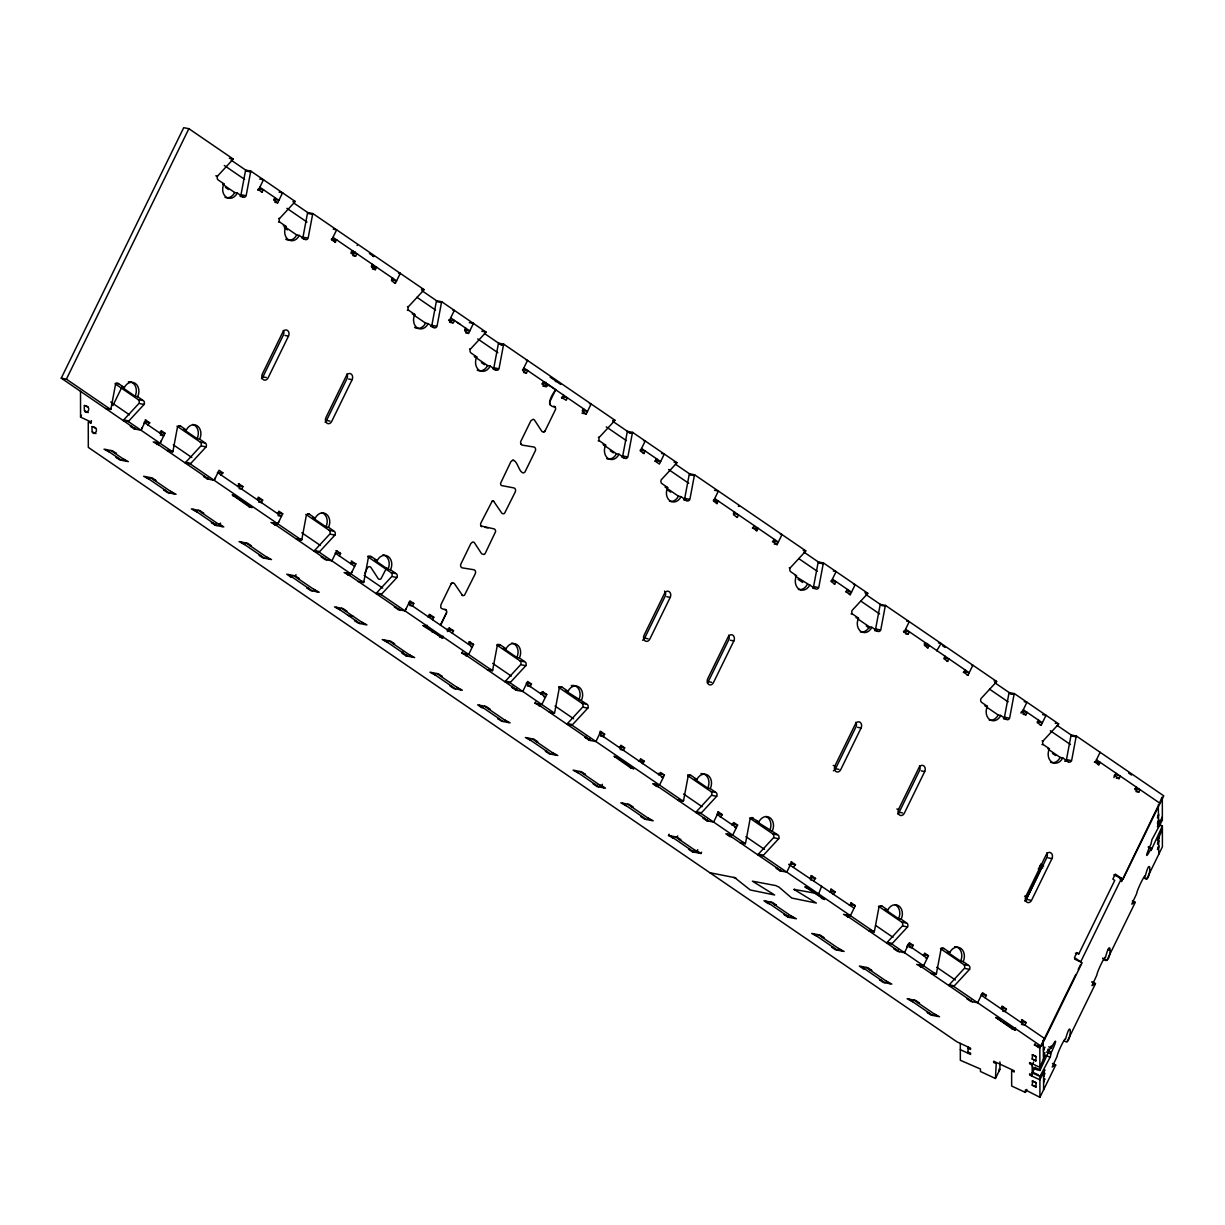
<?xml version="1.0" encoding="UTF-8"?>
<svg xmlns="http://www.w3.org/2000/svg" width="1225" height="1225" viewBox="0 0 1225 1225"><rect width="100%" height="100%" fill="white"/><g stroke="black" fill="none" stroke-linecap="round" stroke-linejoin="round"><path stroke-width="1.5" d="M1064.188 1040.469C1071.232 1048.952 1072.702 1012.463 1065.658 1038.831A9.953 0.949 -65 0 0 1061.371 1045.415A9.953 0.949 -65 0 0 1057.098 1056.363L1052.198 1067.006L1055.705 1065.061L1039.933 1097.309L1025.386 1089.913L1025.386 1092.424L1011.666 1086.024L1011.636 1070.818L1014.193 1072.013L1014.193 1070.757L993.659 1061.202L993.659 1062.458L996.231 1063.652L995.435 1078.49L980.459 1071.507L980.459 1069.012L960.339 1060.283L960.308 1043.394M1103.005 958.654C1111.504 969.021 1112.392 930.786 1105.455 957.475A9.953 0.949 -65 0 0 1101.152 964.044A9.953 0.949 -65 0 0 1096.88 975.008L1091.98 985.65L1095.487 983.706L1067.067 1041.817M1144.717 878.187C1150.78 884.327 1151.944 850.778 1145.237 876.105A9.953 0.949 -65 0 0 1140.934 882.689A9.953 0.949 -65 0 0 1136.662 893.638L1131.777 904.127L1135.269 902.335L1106.849 960.446M543.594 431.92L544.727 431.629L555.476 409.579A2.848 2.236 -79 0 0 555.216 407.113C544.757 406.118 551.786 395.231 555.66 389.718L547.697 384.283L542.981 382.705M446.558 612.684L440.525 625.163L446.558 612.684A2.848 2.236 -79 0 0 446.252 610.142L441.75 608.58A2.848 2.236 -79 0 1 440.724 607.232L440.939 604.691L451.397 583.299L452.592 582.962M450.846 584.447A2.848 2.236 -79 0 1 454.475 583.728L462.545 595.472A2.848 2.236 -79 0 0 464.581 595.059L475.223 573.836A2.848 2.236 -79 0 0 473.952 569.747L462.223 567.864A2.848 2.236 -79 0 1 460.722 564.388L470.844 543.532L472.605 542.047A2.848 2.251 -79 0 1 474.473 542.813L481.701 553.884L484.089 554.481A2.848 2.236 -79 0 0 485.33 553.164L495.589 531.65A2.848 2.236 -79 0 0 493.951 528.848L480.981 525.954A2.848 2.236 -79 0 1 480.95 522.876L492.098 501.316A2.848 2.251 -79 0 1 493.629 501.239L501.714 512.984A2.833 2.236 -79 0 0 504.577 513.244L515.235 492.006A2.848 2.236 -79 0 0 513.949 487.933L501.331 485.513A2.848 2.236 -79 0 1 500.612 483.217L510.856 461.718C515.847 455.838 518.665 470.614 521.712 472.069A2.848 2.236 -79 0 0 525.02 471.885L535.478 450.494A2.848 2.236 -79 0 0 533.962 447.018L522.248 445.134L520.747 443.588A2.848 2.236 -79 0 1 520.962 441.046L530.854 420.803L533.135 419.287A2.848 2.236 -79 0 1 534.483 420.083L541.71 431.154A2.848 2.236 -79 0 0 545.339 430.434M105.534 408.461L110.694 409.472A2.848 2.251 -79 0 0 110.97 408.706L115.441 384.864A2.848 2.236 -79 0 1 118.58 383.67L124.307 387.59A9.953 7.855 -79 0 1 135.271 383.394A9.953 7.855 -79 0 1 137.659 396.732L143.386 400.652A2.848 2.236 -79 0 1 144.075 404.464L128.839 420.941A2.848 2.251 -79 0 0 128.411 421.599L123.266 420.588A2.848 2.251 -79 0 1 123.694 419.93L138.915 403.454A2.848 2.236 -79 0 0 138.241 399.641L114.982 383.731M167.81 450.126A2.848 2.251 -79 0 1 167.549 450.892L172.694 451.903A2.848 2.251 -79 0 0 172.97 451.137L177.441 427.295A2.848 2.236 -79 0 1 180.58 426.101L186.307 430.021A9.953 7.855 -79 0 1 197.271 425.825A9.953 7.855 -79 0 1 199.66 439.163L205.387 443.083A2.848 2.236 -79 0 1 206.076 446.895L190.84 463.372A2.848 2.236 -79 0 0 190.411 464.03L185.266 463.019A2.848 2.236 -79 0 1 185.695 462.361L200.931 445.885A2.848 2.236 -79 0 0 200.242 442.072L176.982 426.162M240.391 195.556A2.848 2.236 -79 0 0 240.988 194.729L245.459 170.887A2.848 2.236 -79 0 1 245.735 170.122L250.88 171.133L295.164 201.436A2.848 2.236 -79 0 1 294.735 202.094L279.499 218.571A2.848 2.236 -79 0 0 280.188 222.383L285.915 226.303A9.953 7.855 -79 0 0 288.304 239.641A9.953 7.855 -79 0 0 299.283 235.445L305.01 239.365A2.848 2.236 -79 0 0 308.133 238.155L312.62 214.329A2.848 2.236 -79 0 1 312.88 213.563L307.735 212.553A2.848 2.236 -79 0 0 307.46 213.318L302.988 237.16A2.848 2.236 -79 0 1 302.008 238.324M250.88 171.133A2.848 2.236 -79 0 0 250.62 171.898L246.133 195.74A2.848 2.236 -79 0 1 242.994 196.934L240.146 196.368M296.404 539.092L301.564 540.087A2.848 2.251 -79 0 0 301.84 539.322L306.311 515.48A2.848 2.236 -79 0 1 309.45 514.286L315.177 518.206A9.953 7.855 -79 0 1 326.141 514.01A9.953 7.855 -79 0 1 328.53 527.347L334.257 531.267A2.848 2.236 -79 0 1 334.946 535.08L319.71 551.556A2.848 2.236 -79 0 0 319.281 552.215L314.136 551.204A2.848 2.236 -79 0 1 314.565 550.546L329.785 534.069A2.848 2.236 -79 0 0 329.112 530.257L305.852 514.347M358.42 581.523L363.565 582.518A2.848 2.236 -79 0 0 363.84 581.753L368.312 557.911A2.848 2.236 -79 0 1 371.451 556.717L377.178 560.637A9.953 7.855 -79 0 1 388.141 556.441A9.953 7.855 -79 0 1 390.53 569.778L396.257 573.698A2.848 2.236 -79 0 1 396.946 577.511L381.71 593.987A2.848 2.236 -79 0 0 381.281 594.646L376.136 593.635A2.848 2.236 -79 0 1 376.565 592.977L391.801 576.5A2.848 2.236 -79 0 0 391.112 572.688L367.852 556.778M430.863 326.508A2.848 2.236 -79 0 0 431.858 325.345L436.33 301.518A2.848 2.251 -79 0 1 436.605 300.738L441.75 301.748L486.034 332.052A2.848 2.236 -79 0 1 485.605 332.71L470.369 349.186A2.848 2.236 -79 0 0 471.058 352.999L476.785 356.919A9.953 7.855 -79 0 0 479.174 370.256A9.953 7.855 -79 0 0 490.153 366.061L495.88 369.981A2.848 2.236 -79 0 0 499.004 368.786L503.49 344.945A2.848 2.251 -79 0 1 503.751 344.179L498.606 343.168A2.848 2.251 -79 0 0 498.33 343.949L493.859 367.776A2.848 2.236 -79 0 1 492.879 368.939M441.75 301.748A2.848 2.251 -79 0 0 441.49 302.514L437.003 326.355A2.848 2.236 -79 0 1 433.864 327.55L432.149 327.213M487.274 669.707L492.435 670.703A2.848 2.236 -79 0 0 492.695 669.937L497.182 646.096A2.848 2.236 -79 0 1 500.321 644.901L506.048 648.821A9.953 7.855 -79 0 1 517.011 644.626A9.953 7.855 -79 0 1 519.4 657.963L525.127 661.883A2.848 2.236 -79 0 1 525.816 665.696L510.58 682.172A2.848 2.251 -79 0 0 510.151 682.83L505.006 681.835A2.848 2.251 -79 0 1 505.435 681.161L520.656 664.685A2.848 2.236 -79 0 0 519.982 660.872L496.722 644.962M621.733 457.124A2.848 2.236 -79 0 0 622.729 455.96L627.2 432.134A2.848 2.251 -79 0 1 627.476 431.353L632.621 432.364L676.904 462.667A2.848 2.251 -79 0 1 676.476 463.326L661.24 479.802A2.848 2.236 -79 0 0 661.929 483.615L667.656 487.535A9.953 7.855 -79 0 0 670.044 500.872A9.953 7.855 -79 0 0 681.023 496.676L686.735 500.596A2.848 2.236 -79 0 0 689.874 499.402L694.361 475.56A2.848 2.236 -79 0 1 694.621 474.795L689.476 473.784A2.848 2.236 -79 0 0 689.2 474.565L684.729 498.391A2.848 2.236 -79 0 1 684.132 499.218M632.621 432.364A2.848 2.251 -79 0 0 632.36 433.129L627.874 456.971A2.848 2.236 -79 0 1 624.735 458.165L623.02 457.828M678.42 799.542A2.848 2.236 -79 0 1 678.145 800.323L683.305 801.318A2.848 2.236 -79 0 0 683.565 800.553L688.052 776.711A2.848 2.236 -79 0 1 691.191 775.517L696.918 779.437A9.953 7.855 -79 0 1 707.882 775.241A9.953 7.855 -79 0 1 710.27 788.578L715.997 792.498A2.848 2.236 -79 0 1 716.686 796.311L701.45 812.787A2.848 2.236 -79 0 0 701.022 813.446L695.861 812.451A2.848 2.236 -79 0 1 696.305 811.777L711.526 795.301A2.848 2.236 -79 0 0 710.852 791.503L687.577 775.578M812.604 587.74A2.848 2.236 -79 0 0 813.584 586.576L818.07 562.75A2.848 2.236 -79 0 1 818.346 561.969L823.491 562.979L867.775 593.283A2.848 2.236 -79 0 1 867.346 593.941L852.11 610.418A2.848 2.236 -79 0 0 852.799 614.23L858.526 618.15A9.953 7.855 -79 0 0 860.915 631.487A9.953 7.855 -79 0 0 871.878 627.292L877.605 631.212A2.848 2.236 -79 0 0 880.744 630.018L885.231 606.176A2.848 2.236 -79 0 1 885.491 605.41L880.346 604.4A2.848 2.236 -79 0 0 880.071 605.181L875.599 629.007A2.848 2.236 -79 0 1 874.619 630.171M823.491 562.979A2.848 2.236 -79 0 0 823.215 563.745L818.744 587.587A2.848 2.236 -79 0 1 815.605 588.781L795.438 576.24M931.015 973.37L936.176 974.365A2.848 2.251 -79 0 0 936.436 973.599L940.923 949.773A2.848 2.236 -79 0 1 944.062 948.563L949.788 952.483A9.953 7.855 -79 0 1 960.752 948.288A9.953 7.855 -79 0 1 963.141 961.625L968.868 965.545A2.848 2.236 -79 0 1 969.557 969.358L954.321 985.834A2.848 2.236 -79 0 0 953.892 986.493L948.747 985.497A2.848 2.236 -79 0 1 949.176 984.839L964.397 968.347A2.848 2.236 -79 0 0 963.723 964.55L940.463 948.625M1003.474 718.355A2.848 2.236 -79 0 0 1004.454 717.192L1008.941 693.365A2.848 2.236 -79 0 1 1009.216 692.6L1014.361 693.595L1058.645 723.898A2.848 2.236 -79 0 1 1058.216 724.557L1042.98 741.033A2.848 2.236 -79 0 0 1043.669 744.846L1049.396 748.766A9.953 7.855 -79 0 0 1051.785 762.103A9.953 7.855 -79 0 0 1062.749 757.907L1068.476 761.827A2.848 2.236 -79 0 0 1071.615 760.633L1076.101 736.792A2.848 2.236 -79 0 1 1076.362 736.026L1071.217 735.031A2.848 2.236 -79 0 0 1070.941 735.796L1066.47 759.622A2.848 2.236 -79 0 1 1065.03 761.016M1014.361 693.595A2.848 2.236 -79 0 0 1014.086 694.361L1009.614 718.202A2.848 2.236 -79 0 1 1006.475 719.397L1003.612 718.845M1032.537 1066.301C1030.975 1068.139 1040.193 1071.462 1040.239 1069.884L1051.295 1046.012L1051.326 1047.972L1048.753 1046.778M1148.376 847.44L1150.933 848.634L1151.025 850.563L1162.372 825.972L1159.478 824.624M84.387 405.49C94.8 406.7 82.932 420.389 84.387 405.49L88.231 407.282M88.215 412.565L84.433 410.804M92.12 426.591C102.548 427.816 90.665 441.475 92.12 426.591L95.963 428.382M1039.933 1097.309L1039.902 1076.438L1050.33 1056.884L1051.326 1052.352A9.953 0.949 -65 0 0 1055.613 1041.388A9.953 0.949 -65 0 0 1051.326 1047.972M549.627 402.198L555.66 389.718M1039.887 1070.635L1039.841 1047.896L1075.749 974.518M132.04 426.606L130.325 426.269L134.137 428.873L141.013 430.22L142.238 427.709M141.013 430.22L145.913 420.206L149.726 422.809L147.643 425.152M161.317 440.77L160.092 443.282L159.066 443.083M159.954 433.16L161.179 430.649L164.992 433.267L160.092 443.282L153.232 441.949L158.76 444.889M215.401 477.781L214.176 480.292L212.89 480.032M351.682 252.656L351.162 251.906L354.255 253.162L354.99 251.661M276.467 525.433L270.924 522.493L277.799 523.825L279.024 521.329M277.662 513.704L278.887 511.192L282.699 513.811L277.799 523.825M352.188 571.386L350.962 573.897L349.937 573.698M349.63 575.505L344.103 572.565L350.962 573.897L355.863 563.883L351.192 561.096M396.073 607.294L394.358 606.957L398.171 609.575L405.046 610.907L406.271 608.396M427.066 625.225L426.331 626.725L423.115 625.607L426.331 626.725L442.868 638.24L423.758 626.235M545.86 382.277L545.125 383.777L548.019 385.752M442.975 636.112L442.24 637.612L439.653 637.107M452.301 633.218L453.526 630.707L448.855 627.935M1015.571 1027.959L1014.836 1029.475L1012.263 1028.969L995.741 1017.378L1015.464 1030.179L1012.263 1028.969M1035.982 1060.835L1035.982 1056.486L1032.491 1054.694L1032.216 1059.074L1035.982 1060.835L1032.17 1058.967M1036.028 1087.019L1036.028 1082.67L1032.537 1080.879L1032.262 1085.258L1036.028 1087.019L1032.216 1085.151M135.852 429.209L61.25 378.158L183.719 127.691L188.88 128.686L233.163 159.005A2.848 2.251 -79 0 1 232.735 159.663L217.499 176.14A2.848 2.236 -79 0 0 218.188 179.952L223.915 183.873A9.953 7.855 -79 0 0 226.303 197.21A9.953 7.855 -79 0 0 237.267 193.014L242.994 196.934M61.25 378.158L66.395 379.168L188.88 128.686M968.026 1048.232L970.583 1049.427L970.583 1048.171L956.985 1041.847L88.307 447.385L88.261 421.951L90.834 423.146L90.834 421.905L80.559 417.112L81.478 415.244M90.834 421.905L91.446 420.65M90.834 423.146L91.446 421.89M112.884 405.582L121.979 386.993M134.137 428.873L134.75 427.632M143.968 423.054L144.581 421.813L149.726 422.809M257.863 190.12L258.475 188.864L263.62 189.875L261.538 192.218M257.725 189.599L258.582 189.768L263.482 179.753L259.7 179.018M275.074 197.715L273.849 200.211L277.677 202.829L282.577 192.815L279.132 192.141M157.045 444.553L157.657 443.297M205.203 476.678L203.488 476.341L207.316 478.944L207.913 477.704M261.446 378.617A4.272 3.369 -79 0 0 262.916 376.887L283.327 335.129A4.272 3.369 -79 0 0 283.235 330.398M217.438 472.498L222.889 472.881L220.806 475.223M331.332 239.564L336.798 239.947L334.716 242.274M288.488 336.14L268.076 377.882A4.272 3.369 -79 0 1 263.375 379.689A4.272 3.369 -79 0 1 262.349 373.962L282.761 332.22A4.272 3.369 -79 0 1 287.462 330.428A4.272 3.369 -79 0 1 288.488 336.14L285.042 335.466M213.104 522.983L211.389 522.646L215.202 525.249L215.814 524.009M237.895 486.493L239.12 483.982L242.933 486.601L241.708 489.097L239.135 488.607M350.932 253.391L353.014 251.048L352.157 250.88M218.249 523.978L219.964 524.315L220.577 523.06M352.754 255.612L355.602 256.163L356.827 253.667L354.255 253.162M257.618 499.984L258.842 497.488L262.655 500.091L261.43 502.602L258.567 502.036M372.477 269.102L375.34 269.668L376.55 267.157L371.405 266.147L374.115 267.999M274.752 525.096L275.365 523.856M325.069 422.15A4.272 3.369 -79 0 0 326.539 420.42L346.951 378.678A4.272 3.369 -79 0 0 346.859 373.947M394.511 283.205L395.369 283.373L400.269 273.359L398.554 273.022M352.111 379.673L331.699 421.431A4.272 3.369 -79 0 1 326.998 423.222A4.272 3.369 -79 0 1 325.972 417.511L346.384 375.753A4.272 3.369 -79 0 1 351.085 373.962A4.272 3.369 -79 0 1 352.111 379.673L348.666 379.015M297.461 578.185L299.176 578.522L295.363 575.903L286.772 574.234L290.601 576.853L291.213 575.597M295.363 575.903L295.975 574.663M322.91 557.222L321.195 556.885L325.008 559.503L325.62 558.248M335.145 553.057L340.596 553.424L339.371 555.936M449.039 320.108L454.49 320.491L453.265 323.002L448.595 320.215M340.596 553.424L336.783 550.821L331.883 560.836L325.008 559.503M449.452 320.383L454.353 310.369L452.638 310.032M350.825 563.776L352.05 561.264M347.915 575.168L348.528 573.913M465.684 332.894L468.547 333.445L473.432 323.431L469.313 322.619M364.805 573.223L367.27 568.155A2.848 2.236 -79 0 1 370.899 567.435L378.127 578.522A2.848 2.236 -79 0 0 381.006 578.782L386.717 567.68M398.171 609.575L398.783 608.32M405.046 610.907L409.946 600.893L413.759 603.496L412.534 606.007L409.671 605.441M523.58 372.507L526.444 373.074L527.669 370.562L522.508 369.552M409.119 654.594L414.647 657.549L406.072 655.88L402.244 653.262L402.857 652.006M406.072 655.88L406.685 654.625M432.578 619.712L433.803 617.216L429.99 614.598L427.908 616.941M541.802 384.007L543.885 381.664M547.697 384.283L546.472 386.778L542.66 384.175M447.462 631.579L448.381 629.711L453.526 630.707M561.663 398.018L562.275 396.778L567.42 397.773L566.195 400.284L561.525 397.497M449.713 628.103L448.488 630.599L447.202 630.354M562.382 397.666L563.607 395.154M467.337 656.049L461.794 653.109L462.407 651.853M468.532 644.319L469.757 641.808L473.57 644.427L468.67 654.441L461.794 653.109M465.623 655.712L466.235 654.472M581.952 413.162L586.239 413.989L591.139 403.974L589.424 403.638M488.331 708.8L490.046 709.137L486.233 706.534L477.643 704.85L481.456 707.468L482.068 706.212M527.378 686L530.241 686.551L531.466 684.04L527.653 681.437L522.753 691.451L515.878 690.119L512.065 687.501L512.678 686.245M515.878 690.119L516.491 688.863M643.278 453.449L645.361 451.106L640.216 450.111M540.501 706.121L534.973 703.181L535.585 701.925M534.973 703.181L541.833 704.513L546.733 694.498L542.92 691.88L540.837 694.223M654.732 461.289L656.814 458.946L655.957 458.778M538.786 705.784L539.398 704.543M600.541 736.072L603.404 736.623L604.629 734.112L600.817 731.509L595.917 741.523L589.041 740.191L585.228 737.572L585.841 736.317M589.041 740.191L589.654 738.935M642.513 640.2A4.272 3.369 -79 0 0 644.656 638.118L665.068 596.376A4.272 3.369 -79 0 0 664.532 591.078M670.228 597.371L649.801 639.113A4.272 3.369 -79 0 1 645.116 640.92A4.272 3.369 -79 0 1 644.09 635.208L664.501 593.451A4.272 3.369 -79 0 1 669.202 591.66A4.272 3.369 -79 0 1 670.228 597.371L666.783 596.713M716.441 503.521L718.539 501.178L713.379 500.183L716.089 502.02M594.845 784.214L593.114 783.878L596.942 786.496L597.555 785.24M619.636 747.725L620.861 745.213L624.673 747.832L623.448 750.343L620.248 749.455M734.755 512.28L733.53 514.791L737.343 517.394L738.568 514.898L733.285 513.168M599.99 785.21L601.705 785.547L602.317 784.306M638.945 760.955L644.396 761.322L642.313 763.665M752.839 528.021L758.29 528.388L756.208 530.731M639.358 761.215L640.583 758.719L644.396 761.322M752.395 528.113L754.478 525.785M772.439 541.833L774.522 539.49M658.529 774.767L660.627 772.439L664.44 775.042L659.54 785.057L652.665 783.724L656.493 786.343L657.105 785.087M707.407 682.907A4.272 3.369 -79 0 0 708.28 681.651L728.691 639.909A4.272 3.369 -79 0 0 728.584 635.178M774.246 544.053L777.109 544.604L782.009 534.59L780.294 534.253M733.852 640.92L713.425 682.662A4.272 3.369 -79 0 1 708.739 684.453A4.272 3.369 -79 0 1 707.713 678.742L728.125 637A4.272 3.369 -79 0 1 732.826 635.193A4.272 3.369 -79 0 1 733.852 640.92L730.406 640.246M674.056 838.421L668.513 835.465L669.126 834.225M672.326 838.084L672.938 836.828M668.513 835.465L677.103 837.15L677.716 835.894M704.651 818.453L702.936 818.116L706.748 820.735L707.361 819.479M690.272 849.522L688.557 849.185L692.37 851.804L692.982 850.548M695.417 850.533L697.147 850.854L697.76 849.614M720.254 816.998L722.337 814.671L718.524 812.053L713.624 822.067L706.748 820.735M692.37 851.804L700.96 853.473L701.573 852.217M834.148 584.065L836.231 581.722L831.086 580.727M845.602 591.905L847.685 589.562M731.708 824.838L733.79 822.496L737.603 825.114L732.703 835.128L725.843 833.796L729.656 836.415L730.268 835.159M849.415 594.508L850.272 594.676L855.173 584.662L853.457 584.325M777.814 868.525L776.099 868.188L779.912 870.807L780.524 869.551M774.629 904.739L776.359 905.061L772.531 902.457L763.956 900.788L767.769 903.392L768.381 902.136M834.945 765.824L855.372 724.067A4.272 3.369 -79 0 1 860.057 722.275A4.272 3.369 -79 0 1 861.083 727.987L840.672 769.744A4.272 3.369 -79 0 1 835.971 771.536A4.272 3.369 -79 0 1 834.945 765.824L833.23 765.487M833.383 770.816A4.272 3.369 -79 0 0 835.527 768.733L855.938 726.992A4.272 3.369 -79 0 0 855.831 722.26M789.436 865.616L790.355 863.732L795.5 864.728L793.417 867.07M903.637 632.039L904.249 630.798L909.394 631.794L908.169 634.305L905.321 633.738M795.5 864.728L791.687 862.124L786.787 872.139L779.912 870.807M903.499 631.518L904.356 631.687L909.256 621.672L906.684 621.167M785.715 914.83L783.985 914.493L787.813 917.112L788.425 915.856M810.506 878.34L811.731 875.844L815.544 878.447L813.461 880.79M924.14 643.783L926.866 645.008L927.601 643.508M927.356 647.857L929.438 645.514L926.866 645.008M829.815 891.57L835.266 891.953L833.184 894.281M830.228 891.846L831.453 889.335L835.266 891.953M947.078 661.347L949.161 659.004L944.016 658.009M849.078 917.295L843.535 914.34L850.41 915.688L855.31 905.658L851.482 903.055L849.4 905.382M963.309 672.448L965.392 670.106L964.534 669.937M898.568 809.357L918.98 767.616A4.272 3.369 -79 0 1 923.681 765.809A4.272 3.369 -79 0 1 924.707 771.536L904.295 813.278A4.272 3.369 -79 0 1 899.594 815.069A4.272 3.369 -79 0 1 898.568 809.357L896.853 809.021M847.363 916.958L847.976 915.703M897.68 814.013A4.272 3.369 -79 0 0 899.15 812.267L919.562 770.525A4.272 3.369 -79 0 0 919.454 765.793M967.122 675.067L967.98 675.235L972.88 665.206L971.593 664.961M870.072 970.047L871.787 970.368L867.974 967.765L859.383 966.096L863.196 968.699L863.809 967.444M895.521 949.069L893.806 948.732L897.619 951.35L898.231 950.095M906.822 946.787L908.047 944.276L913.207 945.287L911.982 947.783L909.118 947.231M1021.037 713.226L1021.956 711.342L1027.101 712.337L1025.876 714.849L1023.013 714.298M1021.206 712.077L1022.063 712.23L1026.963 702.216L1024.207 701.68M923.436 955.623L924.661 953.127L928.473 955.73L923.573 965.744L916.713 964.412L922.241 967.352L923.16 965.484M1038.555 720.178L1037.33 722.689L1041.143 725.292L1046.043 715.278L1042.613 714.604M920.526 967.03L921.139 965.775M968.684 999.141L966.969 998.804L970.782 1001.422L971.394 1000.167M1038.953 867.775L1038.341 869.03L1040.255 870.332L1025.555 900.39M1039.566 866.519L1040.178 865.263M1025.815 896.44L1046.227 854.698A4.272 3.369 -79 0 1 1050.928 852.891A4.272 3.369 -79 0 1 1051.953 858.603L1031.542 900.36A4.272 3.369 -79 0 1 1026.841 902.151A4.272 3.369 -79 0 1 1025.815 896.44L1024.529 896.179M1025.279 900.773L1036.947 876.916M1040.285 870.102L1041.954 866.703M1024.927 901.095A4.272 3.369 -79 0 0 1026.397 899.349L1046.808 857.607A4.272 3.369 -79 0 0 1046.701 852.876M1094.813 762.042L1100.264 762.409L1098.182 764.752M1094.369 762.134L1095.227 762.302L1100.127 752.288M985.145 997.854L986.37 995.358L982.557 992.74L977.657 1002.754L970.782 1001.422M1113.938 777.63L1114.719 774.782M1001.376 1008.956L1002.601 1006.46L1006.414 1009.063L1005.189 1011.574L1002.617 1011.069M1114.413 775.854L1116.496 773.511L1115.638 773.343M1116.22 778.074L1119.083 778.641L1120.308 776.129L1115.271 774.46M1021.099 1022.462L1022.324 1019.95L1026.137 1022.569L1024.912 1025.065L1021.482 1024.406M1136.218 787.017L1134.993 789.513L1138.806 792.131L1140.031 789.62L1134.886 788.624M995.435 1078.49L999.922 1069.471L999.906 1061.845M1075.397 953.203L1078.827 953.877L1114.75 880.408L1112.836 879.106L1115.286 874.099L1122.927 879.32L1163.75 795.821L1076.362 736.026M1039.841 1047.896L1034.405 1044.956L1035.018 1043.7M1038.233 1047.574L1038.846 1046.318M1113.785 874.849L1121.487 878.432L1080.664 961.916L1074.509 959.053M1157.824 806.662L1121.503 881.571L1121.487 878.432M1159.386 803.432L1161.912 797.337M1033.655 1061.968L1032.185 1064.969L1029.612 1063.775L1029.612 1062.534L1039.887 1067.312L1044.772 1056.042L1043.562 1058.538M1034.405 1044.956L1041.281 1046.303L1082.104 962.804L1074.463 957.582L1076.913 952.575L1078.827 953.877M1043.532 1049.611L1044.757 1047.115L1043.547 1050.866M1158.666 814.166L1157.441 817.933L1158.666 815.421M1043.547 1055.031L1044.772 1052.535L1043.547 1056.287M1158.666 819.586L1157.457 823.353L1158.682 820.842M1025.386 1092.424L1026.856 1089.408M1158.682 823.093L1157.457 826.86L1162.357 816.83M1162.372 829.34L1157.487 840.61L1158.712 838.114M1043.577 1073.544L1044.803 1069.793L1039.902 1079.807L1029.628 1075.029L1029.628 1073.789L1032.2 1074.983M1043.577 1075.81L1044.803 1073.299L1043.593 1077.051M1158.712 840.365L1157.487 844.117L1158.712 841.606M1043.593 1081.231L1044.818 1078.72L1043.593 1082.471M1158.712 845.786L1157.502 849.537L1158.727 847.026M1146.646 879.091L1162.402 846.842L1162.372 825.972M1035.232 1067.143L1032.2 1072.855L1039.902 1076.438M433.864 327.55L428.138 323.63A9.953 7.855 -79 0 1 417.174 327.825A9.953 7.855 -79 0 1 414.785 314.488L409.058 310.568A2.848 2.236 -79 0 1 408.369 306.755L423.605 290.279A2.848 2.236 -79 0 0 424.034 289.621L312.88 213.563M624.735 458.165L619.008 454.245A9.953 7.855 -79 0 1 608.044 458.441A9.953 7.855 -79 0 1 605.655 445.104L599.928 441.184A2.848 2.236 -79 0 1 599.239 437.371L614.475 420.895A2.848 2.251 -79 0 0 614.904 420.236L503.751 344.179M683.305 801.318L572.152 725.261L567.007 724.266A2.848 2.251 -79 0 1 567.435 723.592L582.656 707.116A2.848 2.236 -79 0 0 581.982 703.303L558.722 687.393M581.4 700.394A9.953 7.855 -79 0 0 579.012 687.057A9.953 7.855 -79 0 0 568.048 691.252L565.475 690.747L587.127 704.314A2.848 2.236 -79 0 1 587.816 708.127L572.58 724.603A2.848 2.251 -79 0 0 572.152 725.261M809.878 584.861A9.953 7.855 -79 0 1 798.914 589.057A9.953 7.855 -79 0 1 796.526 575.719L790.799 571.799A2.848 2.236 -79 0 1 790.11 567.987L805.346 551.51A2.848 2.236 -79 0 0 805.774 550.852L694.621 474.795M878.447 906.194L901.722 922.119A2.848 2.236 -79 0 1 902.396 925.932L887.16 942.408A2.848 2.236 -79 0 0 886.732 943.066L891.892 944.062A2.848 2.236 -79 0 1 892.321 943.403L907.557 926.927A2.848 2.236 -79 0 0 906.868 923.114L901.141 919.194A9.953 7.855 -79 0 0 898.752 905.857A9.953 7.855 -79 0 0 887.773 910.053L882.061 906.132A2.848 2.236 -79 0 0 878.922 907.342L874.436 931.168A2.848 2.236 -79 0 1 874.175 931.934L763.022 855.877L757.877 854.882A2.848 2.251 -79 0 1 758.306 854.208L773.526 837.732A2.848 2.236 -79 0 0 772.853 833.919L749.593 818.009M772.271 831.009A9.953 7.855 -79 0 0 769.882 817.672A9.953 7.855 -79 0 0 758.918 821.868L756.33 821.362L777.997 834.929A2.848 2.236 -79 0 1 778.687 838.742L763.451 855.218A2.848 2.251 -79 0 0 763.022 855.877M491.608 501.638L492.098 501.316A2.848 2.236 -79 0 1 493.629 501.239M512.601 460.233L513.643 460.324M813.446 892.903L793.907 889.365L816.355 903.055L791.763 898.063L779.008 887.13L775.731 885.568L752.426 881.173L774.644 894.985L750.267 889.978L734.663 877.621L709.842 872.721M794.55 889.228L794.428 889.963M485.161 527.424L488.086 527.898M262.456 179.554L263.482 179.753M281.536 192.616L282.577 192.815M357.072 245.475L357.317 245.26M372.982 256.362L373.839 256.53L369.414 253.498M398.983 273.114L400.269 273.359M472.406 323.232L473.432 323.431M526.229 360.181L527.516 360.441L522.616 370.455L526.444 373.074M229.305 158.255L233.163 159.005M246.317 171.056L250.62 171.898M215.784 175.803L217.499 176.14M222.628 183.612L223.915 183.873M293.449 201.099L295.164 201.436M293.02 201.757L293.877 201.926M273.742 199.323L278.902 200.318L259.807 187.257M222.828 184.378L234.695 192.509L237.267 193.014M240.988 194.729L245.276 195.571M274.813 202.278L277.677 202.829M308.317 213.487L312.62 214.329M278.642 218.402L279.499 218.571M333.215 229.152L336.645 229.825L331.745 239.84L335.573 242.443M278.473 222.047L279.331 222.215M283.342 225.798L285.915 226.303M284.828 226.809L296.695 234.94L299.283 235.445M302.988 237.16L307.276 238.002M303.279 239.028L305.01 239.365M371.879 264.37L372.737 264.539L371.512 267.05L375.34 269.668M391.923 278.09L392.781 278.259L391.556 280.77L395.369 283.373M391.449 279.867L396.594 280.877L332.97 237.328M421.461 289.115L424.034 289.621M421.89 289.942L422.748 290.111M437.187 301.672L441.49 302.514M407.512 306.587L408.369 306.755M407.343 310.231L408.201 310.4M412.212 313.983L414.785 314.488M449.544 322.267L452.408 322.833M481.747 331.209L486.034 332.052M465.087 328.162L465.944 328.331L464.719 330.827L468.547 333.445M464.612 329.938L469.772 330.934L450.678 317.872M413.698 314.993L425.565 323.124L428.138 323.63M431.858 325.345L436.146 326.187M499.188 344.103L503.49 344.945M469.512 349.018L470.369 349.186M476.785 356.919L474.213 356.414L487.565 365.555L490.153 366.061M493.859 367.776L498.146 368.618M555.461 381.45L556.747 381.71L554.098 379.888M494.15 369.644L495.88 369.981M542.752 386.059L545.615 386.61M582.794 408.706L583.651 408.874L582.426 411.386L586.239 413.989M582.319 410.482L587.464 411.493L523.841 367.944M613.618 419.991L614.904 420.236M612.76 420.558L613.618 420.726M628.058 432.303L632.36 433.129M643.508 440.648L645.223 440.985L640.323 450.999L644.136 453.618M598.382 437.202L599.239 437.371M598.213 440.847L599.071 441.015M661.561 453.51L664.302 454.046L659.402 464.061L655.589 461.458M262.916 376.887L266.346 377.545M605.655 445.104L603.083 444.598L616.435 453.74L619.008 454.245M674.041 462.116L676.904 462.667M655.482 460.554L660.627 461.565L641.548 448.503M622.729 455.96L627.016 456.803M690.058 474.733L694.361 475.56M714.527 490.306L718.386 491.057L713.486 501.071L717.314 503.689M326.539 420.42L329.969 421.094M666.369 487.29L667.656 487.535M115.717 383.103L118.58 383.67M122.133 386.319A9.953 7.855 -79 0 0 121.734 387.085L124.307 387.59M665.083 487.029L678.436 496.171L681.023 496.676M684.729 498.391L689.017 499.233M683.887 500.045L686.735 500.596M121.734 387.085L135.087 396.226L137.659 396.732M138.241 399.641L142.529 400.483M736.485 517.226L737.343 517.394M139.788 403.622L144.075 404.464M110.112 408.538L110.97 408.706M773.189 541.098L778.334 542.108L714.711 498.56M178.865 425.764L180.58 426.101M145.055 420.037L145.913 420.206M186.307 430.021L183.735 429.516L197.087 438.657L199.66 439.163M803.202 550.347L805.774 550.852M123.694 419.93L127.982 420.772M159.847 432.257L164.992 433.267M200.242 442.072L204.529 442.914M818.928 562.918L823.215 563.745M160.337 435.089L163.767 435.763L144.688 422.702M201.788 446.053L206.076 446.895M833.337 571.064L836.093 571.6L831.193 581.615L835.006 584.233M789.252 567.818L790.11 567.987M168.667 450.295L172.97 451.137M795.239 575.474L796.526 575.719M864.911 592.732L867.775 593.283M865.631 593.604L866.488 593.773M185.695 462.361L189.982 463.203M848.067 591.507L851.498 592.18L832.418 579.119M813.584 586.576L817.887 587.418M813.033 588.276L814.748 588.612M109.546 452.117L104.018 449.177L112.608 450.846L116.421 453.449L114.706 453.127M880.928 605.349L885.231 606.176M117.661 457.675L115.946 457.338L119.759 459.942L128.349 461.626L122.822 458.671M238.262 483.814L239.12 483.982M207.316 478.944L214.176 480.292L219.076 470.278L222.889 472.881M237.788 485.59L242.933 486.601M257.985 497.319L258.842 497.488M851.084 613.893L851.942 614.062M257.51 499.096L262.655 500.091M149.159 479.22L143.631 476.28L152.206 477.949L156.034 480.552L154.304 480.231M855.953 617.645L858.526 618.15M307.735 513.949L309.45 514.286M315.177 518.206L312.589 517.7L325.957 526.842L328.53 527.347M857.439 618.671L869.306 626.787L871.878 627.292M165.375 490.322L163.66 489.985L167.488 492.603L176.063 494.272L170.535 491.332M875.599 629.007L879.887 629.849M277.554 512.8L282.699 513.811M874.757 630.661L877.605 631.212M938.488 642.941L941.076 643.447L936.757 650.827M278.044 515.648L281.474 516.307L217.851 472.773M924.768 642.727L925.625 642.895L924.4 645.407L928.213 648.01M329.112 530.257L333.399 531.099M330.643 534.238L334.946 535.08M944.49 656.232L945.348 656.401L944.123 658.897L947.936 661.515M196.873 511.882L191.345 508.926L199.92 510.595L203.748 513.214L202.033 512.877M297.537 538.479L301.84 539.322M215.202 525.249L223.792 526.934L219.964 524.315M964.06 671.713L969.205 672.724L905.581 629.191M368.021 556.043L371.451 556.717M335.926 550.653L336.783 550.821M375.018 559.366A9.953 7.855 -79 0 0 374.605 560.131L377.178 560.637M994.072 680.962L996.645 681.468A2.848 2.236 -79 0 1 996.216 682.126L980.98 698.618A2.848 2.236 -79 0 0 981.669 702.415L987.396 706.335A9.953 7.855 -79 0 0 989.785 719.672A9.953 7.855 -79 0 0 1000.748 715.477L1006.475 719.397M314.565 550.546L318.852 551.388M374.605 560.131L387.958 569.273L390.53 569.778M350.717 562.872L355.863 563.883M391.112 572.688L395.399 573.53M244.587 544.528L239.059 541.588L247.649 543.257L251.462 545.875L249.747 545.538M1009.798 693.534L1014.086 694.361M392.658 576.669L396.946 577.511M260.818 555.629L259.103 555.293L262.916 557.911L271.506 559.58L265.963 556.64M360.977 581.186L363.84 581.753M644.656 638.118L648.086 638.792M984.808 705.845L987.396 706.335M1055.215 723.225L1056.072 723.393M1057.787 723.73L1058.645 723.898M376.565 592.977L380.853 593.819M1037.223 721.785L1042.368 722.796L1023.288 709.734M290.601 576.853L292.316 577.189M986.293 706.856L998.176 714.987L1000.748 715.477M1004.454 717.192L1008.757 718.034M1040.285 725.139L1041.143 725.292M408.614 602.501L413.759 603.496M1071.798 735.965L1076.101 736.792M308.532 588.291L306.817 587.954L310.629 590.557L319.22 592.242L313.692 589.286M429.133 614.429L429.99 614.598M428.658 616.206L433.803 617.216M1042.123 740.88L1042.98 741.033M1041.954 744.509L1042.812 744.678M340.029 609.836L334.486 606.896L343.077 608.565L346.889 611.183L345.174 610.846M708.28 681.651L711.71 682.325M1048.11 748.521L1049.396 748.766M348.145 615.394L353.29 616.389M431.705 631.671L434.278 632.177L432.992 631.916M497.457 644.35L500.321 644.901M468.899 641.64L469.757 641.808M503.873 647.55A9.953 7.855 -79 0 0 503.46 648.316L506.048 648.821M1048.309 749.287L1060.176 757.418L1062.749 757.907M356.245 620.937L354.53 620.6L358.358 623.219L366.933 624.888L361.406 621.948M1066.47 759.622L1070.757 760.465M468.409 643.416L473.57 644.427M1065.046 761.169L1065.903 761.322M1067.618 761.659L1068.476 761.827M470.63 646.601L472.345 646.938L408.721 603.389M503.46 648.316L516.827 657.457L519.4 657.963M519.982 660.872L524.269 661.714M857.653 727.328L861.083 727.987M521.513 664.853L525.816 665.696M387.743 642.497L382.215 639.542L390.79 641.226L394.618 643.829L392.903 643.493M1135.943 791.58L1138.806 792.131M489.847 669.371L492.695 669.937M402.244 653.262L403.974 653.599M558.891 686.658L562.321 687.332L568.048 691.252M1158.237 804.856L1158.682 824.348M526.321 683.045L531.466 684.04M505.435 681.161L509.722 682.003M542.062 691.712L542.92 691.88M512.065 687.501L513.78 687.837M546.733 694.498L540.623 692.845M581.982 703.303L586.27 704.145M435.457 675.143L429.929 672.203L438.519 673.872L442.332 676.491L440.617 676.154M543.793 696.673L545.508 696.994L526.428 683.933M921.277 770.862L924.707 771.536M583.529 707.284L587.816 708.127M451.688 686.245L449.973 685.908L453.786 688.527L462.376 690.196L456.833 687.256M549.29 712.138L554.435 713.134A2.848 2.251 -79 0 0 554.711 712.368L559.182 688.527A2.848 2.236 -79 0 1 562.321 687.332M835.527 768.733L838.957 769.407M567.435 723.592L571.723 724.434M481.456 707.468L483.186 707.805M599.959 731.34L600.817 731.509M599.484 733.117L604.629 734.112M499.402 718.907L497.687 718.57L501.5 721.188L510.09 722.857L504.562 719.902M585.228 737.572L586.943 737.909M619.528 746.821L624.673 747.832M530.9 740.451L525.357 737.511L533.947 739.18L537.76 741.799L536.045 741.462M614.628 756.851L617.201 757.356L633.738 768.856L630.523 767.738L613.985 756.223L617.201 757.356M899.15 812.267L902.58 812.941M687.746 774.843L691.191 775.517M696.918 779.437L694.33 778.932L707.698 788.073L710.27 788.578M547.116 751.553L545.401 751.231L549.213 753.834L557.804 755.503L552.276 752.563M630.523 767.738L633.111 768.228M664.44 775.042L658.33 773.388M661.5 777.217L663.215 777.553L599.592 734.005M710.852 791.503L715.14 792.33M1048.095 857.852L1051.953 858.618M712.383 795.469L716.686 796.311M656.493 786.343L658.208 786.664M578.613 773.113L573.086 770.157L581.661 771.842L585.489 774.445L583.758 774.108M1119.497 878.647L1122.927 879.32M679.278 799.711L680.135 799.879M682.708 800.384L683.565 800.553M1039.397 870.163L1040.255 870.332M596.942 786.496L605.518 788.165L601.705 785.547M751.476 817.611L758.918 821.868M717.651 811.884L718.524 812.053M717.176 813.66L722.337 814.671M696.305 811.777L700.593 812.619M732.458 824.103L737.603 825.114M772.853 833.919L777.14 834.761M626.327 805.759L620.799 802.819L629.39 804.488L633.202 807.107L631.487 806.77M734.663 827.288L736.378 827.625L717.299 814.564M774.384 837.9L778.687 838.742M642.558 816.861L640.843 816.539L644.656 819.142L653.247 820.811L647.703 817.871M729.656 836.415L731.371 836.736M741.278 842.142L744.142 842.708M740.145 842.754L745.305 843.749A2.848 2.251 -79 0 0 745.581 842.984L750.052 819.142A2.848 2.236 -79 0 1 753.191 817.948M1026.397 899.349L1030.256 900.099M758.306 854.208L762.593 855.05M679.201 839.416L680.916 839.753L677.103 837.15M790.829 861.956L791.687 862.124M788.747 864.299L854.085 908.169M810.873 875.676L811.731 875.844M810.383 877.452L815.544 878.447M821.623 886.272L818.591 893.913L816.018 893.408M830.596 889.166L831.453 889.335M805.499 887.467L808.071 887.972L824.593 899.563L804.871 886.762L808.071 887.972M880.331 905.796L882.061 906.132M887.773 910.053L885.2 909.547L898.568 918.704L901.141 919.194M850.625 902.886L851.482 903.055M821.393 898.354L823.981 898.859M850.15 904.662L855.31 905.658M901.722 922.119L906.01 922.946M903.254 926.085L907.557 926.927M767.769 903.392L769.484 903.728M870.148 930.342L873.012 930.893M790.86 915.841L796.388 918.781L787.813 917.112M874.175 931.934L869.015 930.939A2.848 2.236 -79 0 0 869.245 930.372M941.198 948.012L944.062 948.563M949.788 952.483L947.201 951.978L960.568 961.12L963.141 961.625M887.16 942.408L891.463 943.235M923.328 954.734L928.473 955.73M897.619 951.35L904.494 952.683L909.379 942.668L913.207 945.287M963.723 964.55L968.01 965.377M817.197 936.375L811.67 933.435L820.245 935.104L824.073 937.722L822.358 937.385M925.533 957.904L927.248 958.241L908.169 945.179M965.254 968.516L969.557 969.358M833.429 947.492L831.714 947.155L835.527 949.758L844.117 951.442L838.574 948.487M934.721 973.263L936.436 973.599M949.176 984.839L953.463 985.666M863.196 968.699L864.911 969.036M981.225 994.348L986.37 995.358M881.143 980.138L879.428 979.801L883.24 982.419L891.831 984.088L886.287 981.148M1001.728 1006.292L1002.601 1006.46M1001.254 1008.068L1006.414 1009.063M1021.466 1019.782L1022.324 1019.95M1020.976 1021.558L1026.137 1022.569M912.64 1001.698L907.097 998.743L915.688 1000.412L919.5 1003.03L917.785 1002.693M996.354 1018.082L998.942 1018.588M928.856 1012.799L927.141 1012.463L930.954 1015.066L939.544 1016.75L934.017 1013.795M1043.118 1040.301L1043.562 1059.793M733.882 877.406L736.179 878.279M444.905 609.208L446.252 610.142M553.96 406.103L555.216 407.113M1158.176 824.915L1160.09 825.818M1148.315 846.827L1152.174 848.619M1143.798 877.467L1146.692 878.8M1132.375 901.003L1135.269 902.335M92.166 431.889L95.979 433.589M1108.166 949.513L1109.115 949.957M1102.577 958.149L1106.91 960.17M1092.547 982.282L1095.441 983.629L1091.628 981.914M1047.482 1050.56L1051.326 1052.352M1046.518 1051.984L1050.361 1053.776M1045.048 1055.001L1050.101 1057.343M1052.459 1063.438L1055.705 1065.061M1032.17 1054.802L1036.013 1056.593M1035.906 1067.878L1040.239 1069.884M1032.553 1072.166L1038.325 1074.846M1032.216 1080.986L1036.059 1082.777M968.026 1051.984L970.598 1053.178L970.598 1054.434L960.323 1049.657M999.922 1069.471L999.11 1069.088L999.11 1070.972M810.353 879.688L811.118 880.071M738.277 506.109L739.058 506.507M462.545 595.472L461.702 594.799M885.491 605.41L996.645 681.468M550.132 377.162L553.133 379.229M557.482 382.2L560.728 384.42M942.469 645.667L945.118 647.474M1128.638 773.067L1131.533 775.042M231.096 160.108L246.7 170.796M293.617 202.891L309.098 213.487M422.166 290.861L437.647 301.457M484.487 333.506L501.515 345.159M613.036 421.477L630.063 433.129M675.358 464.122L690.839 474.718M803.906 552.092L819.387 562.688M866.228 594.753L881.709 605.334M994.777 682.708L1011.804 694.361M1057.098 725.368L1072.579 735.965M457.354 322.451L460.217 324.411M1096.452 759.806L1160.075 803.34M224.297 165.482L244.602 179.371M286.849 208.296L306.97 222.062M331.638 238.936L334.593 240.958M416.944 297.308L435.518 310.032M477.719 338.912L497.84 352.678M606.253 426.867L626.388 440.648M668.59 469.527L688.71 483.293M798.685 558.554L817.259 571.263M861.007 601.199L879.581 613.909M989.54 689.17L1008.129 701.879M1050.33 730.758L1070.451 744.54M258.582 189.768L262.395 192.386M351.789 253.544L355.602 256.163M753.253 528.281L757.065 530.9M773.297 542.001L777.109 544.604M846.46 592.073L850.272 594.676M904.356 631.687L908.169 634.305M964.167 672.617L967.98 675.235M1022.063 712.23L1025.876 714.849M1095.227 762.302L1099.039 764.921M1115.271 776.022L1119.083 778.641M225.446 187.44L228.539 189.553M284.338 227.743L287.446 229.871M481.41 362.615L484.518 364.728M610.28 450.8L613.388 452.913M667.64 490.046L670.733 492.159M798.057 579.287L802.697 582.472M866.259 625.96L869.352 628.088M1052.474 753.406L1055.582 755.519M1040.791 864.008L1043.654 865.968M1039.918 865.937L1042.781 867.897M447.416 629.053L448.381 629.711M335.558 553.317L354.637 566.379M981.332 995.251L1044.956 1038.785M110.74 401.984L129.467 414.816M173.276 444.798L191.85 457.507M301.809 532.753L320.399 545.462M364.147 575.413L382.721 588.122M492.68 663.368L511.269 676.093M555.017 706.029L573.591 718.738M683.55 793.984L702.124 806.708M745.887 836.644L764.461 849.354M875.967 925.671L892.994 937.324M936.757 967.26L955.332 979.969M66.395 379.168L110.694 409.472M128.411 421.599L172.694 451.903M190.411 464.03L301.564 540.087M319.281 552.215L363.565 582.518M381.281 594.646L492.435 670.703M510.151 682.83L554.435 713.134M701.022 813.446L745.305 843.749M891.892 944.062L936.176 974.365M953.892 986.493L1041.281 1046.303M154.947 442.271L209.031 479.281M272.654 522.83L326.723 559.825M345.817 572.887L399.901 609.897M463.525 653.446L517.593 690.456M536.688 703.518L590.772 740.513M654.38 784.061L708.463 821.072M727.558 834.133L781.627 871.143M845.25 914.677L899.334 951.687M918.428 964.749L972.497 1001.759M697.147 850.854L700.96 853.473M110.893 450.509L126.634 461.289M150.491 477.612L174.348 493.935M198.205 510.274L222.062 526.597M245.934 542.92L269.791 559.243M293.648 575.582L317.505 591.905M341.362 608.228L365.218 624.551M389.075 640.889L412.932 657.212M436.789 673.536L460.661 689.859M484.518 706.197L508.375 722.52M532.232 738.843L556.089 755.182M579.946 771.505L603.803 787.828M627.659 804.151L651.532 820.49M675.388 836.813L699.245 853.136M770.816 902.121L794.673 918.444M818.53 934.767L842.387 951.105M866.259 967.428L890.116 983.752M913.972 1000.09L937.829 1016.413M105.733 449.498L121.489 460.278M145.346 476.602L169.203 492.94M193.06 509.263L216.917 525.586M240.774 541.925L264.631 558.248M288.488 574.571L312.344 590.894M336.217 607.232L360.073 623.556M383.93 639.879L407.787 656.202M431.644 672.54L455.501 688.863M479.358 705.187L503.215 721.51M527.087 737.848L550.944 754.171M574.801 770.494L598.657 786.817M622.514 803.156L646.371 819.479M670.228 835.802L694.085 852.141M765.671 901.11L789.528 917.448M813.385 933.772L837.242 950.095M861.098 966.418L884.955 982.756M908.812 999.079L932.669 1015.403M481.747 526.75L480.981 525.954M550.316 405.199L549.52 402.872M521.329 444.598L520.747 443.588M1162.326 797.414L1162.357 820.153L1151.929 839.707L1150.933 844.255A9.953 0.949 -65 0 0 1146.646 855.203A9.953 0.949 -65 0 0 1150.933 848.634M1158.697 836.859L1158.727 854.361M1080.68 964.442L1078.23 969.45M1043.577 1072.304L1043.608 1089.791M1032.185 1063.729L1032.2 1076.224M968.01 1046.977L968.026 1053.24M80.513 391.342L80.559 417.112M1048.263 1048.922A9.953 0.949 -65 0 1 1047.865 1049.764M1060.176 757.418A9.953 7.855 -79 0 1 1051.969 762.67M1051.218 762.532A9.953 7.855 -79 0 1 1050.499 762.287M998.176 714.987A9.953 7.855 -79 0 1 989.218 720.101M954.627 946.665A9.953 7.855 -79 0 1 960.568 961.12M894.878 904.678A9.953 7.855 -79 0 1 898.568 918.704M869.306 626.787A9.953 7.855 -79 0 1 860.348 631.901M807.306 584.356A9.953 7.855 -79 0 1 798.348 589.47M766.023 816.493A9.953 7.855 -79 0 1 769.698 830.504M700.945 773.664A9.953 7.855 -79 0 1 707.958 777.967A9.953 7.855 -79 0 1 707.698 788.073M678.436 496.171A9.953 7.855 -79 0 1 669.478 501.285M616.435 453.74A9.953 7.855 -79 0 1 608.228 459.007M607.478 458.854A9.953 7.855 -79 0 1 606.758 458.625M571.263 685.632A9.953 7.855 -79 0 1 578.889 689.369A9.953 7.855 -79 0 1 578.828 699.888M511.667 643.064A9.953 7.855 -79 0 1 516.827 657.457M296.695 234.94A9.953 7.855 -79 0 1 287.017 239.824M286.359 239.518A9.953 7.855 -79 0 1 285.731 239.135M234.695 192.509A9.953 7.855 -79 0 1 225.017 197.393M192.692 424.401A9.953 7.855 -79 0 1 197.087 438.657M128.334 381.817A9.953 7.855 -79 0 1 135.363 386.12A9.953 7.855 -79 0 1 135.087 396.226M487.565 365.555A9.953 7.855 -79 0 1 479.358 370.823M478.608 370.67A9.953 7.855 -79 0 1 477.214 370.134M425.565 323.124A9.953 7.855 -79 0 1 415.888 328.009M415.214 327.703A9.953 7.855 -79 0 1 414.601 327.32M382.812 554.864A9.953 7.855 -79 0 1 387.958 569.273M321.562 512.586A9.953 7.855 -79 0 1 325.957 526.842M232.367 494.854L248.797 506.492L251.998 507.625L232.367 494.854M235.46 496.11L232.888 495.62L235.46 496.11M251.37 506.997L248.797 506.492L251.37 506.997"/></g></svg>
